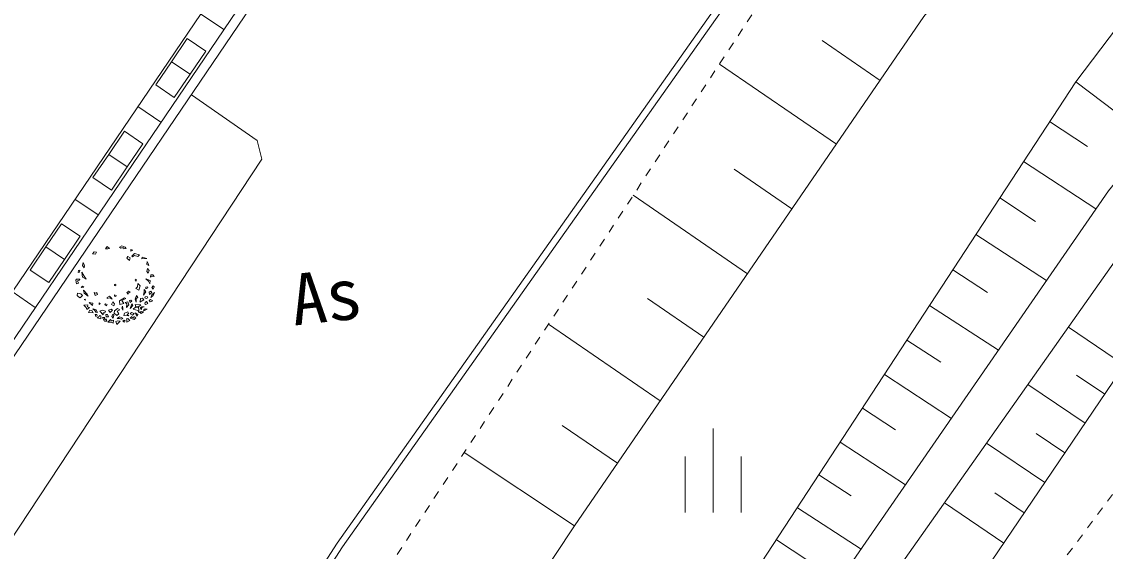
# Model space of a CAD drawing. Units: millimetres on the paper. Extents: x -420 to 420, y -297 to 297.
# Drawn here: x -186.84 to -173.93, y 68.4 to 74.72 of the extents above; entities that cross this region are included whole.
import ezdxf
from ezdxf.enums import TextEntityAlignment as Align

# ---------------------------------------------------------------- set-up
doc = ezdxf.new("R2010")
doc.units = ezdxf.units.MM
doc.linetypes.add('DOTTED', pattern=[1.75, 0.25, -1.5])
doc.layers.add('0-0', color=7, linetype='Continuous', lineweight=13)
doc.layers.add('0-2_作業レイヤ1', color=7, linetype='Continuous', lineweight=13)
doc.styles.add('ＭＳ ゴシック', font='')
doc.styles.get('ＭＳ ゴシック').set_extended_font_data('MS Gothic')

# ---------------------------------------------------------------- blocks, each defined once
blk = doc.blocks.new('~1896')
at = {"layer": '0-2_作業レイヤ1'}
blk.add_lwpolyline([(21707217, 159293792), (21707180, 159293813), (21707176, 159293787), (21707150, 159293796), (21707146, 159293813), (21707117, 159293787), (21707188, 159293760)], close=True, dxfattribs=at)
blk = doc.blocks.new('~1895')
at = {"layer": '0-2_作業レイヤ1'}
blk.add_lwpolyline([(21706806, 159293858), (21706821, 159293838), (21706814, 159293787), (21706788, 159293817)], close=True, dxfattribs=at)
blk = doc.blocks.new('~1894')
at = {"layer": '0-2_作業レイヤ1'}
blk.add_lwpolyline([(21706526, 159293789), (21706589, 159293775), (21706589, 159293826), (21706565, 159293834), (21706561, 159293817)], close=True, dxfattribs=at)
blk = doc.blocks.new('~1893')
at = {"layer": '0-2_作業レイヤ1'}
blk.add_lwpolyline([(21706960, 159293766), (21706925, 159293777), (21706880, 159293777), (21706925, 159293808), (21706984, 159293787)], close=True, dxfattribs=at)
blk = doc.blocks.new('~1892')
at = {"layer": '0-2_作業レイヤ1'}
blk.add_lwpolyline([(21706440, 159294011), (21706385, 159294064), (21706448, 159294053)], close=True, dxfattribs=at)
blk = doc.blocks.new('~1891')
at = {"layer": '0-2_作業レイヤ1'}
blk.add_lwpolyline([(21706428, 159293921), (21706455, 159293879), (21706369, 159293885), (21706397, 159293930)], close=True, dxfattribs=at)
blk = doc.blocks.new('~1890')
at = {"layer": '0-2_作業レイヤ1'}
blk.add_lwpolyline([(21706262, 159294727), (21706291, 159294685), (21706301, 159294721), (21706291, 159294742), (21706277, 159294783)], close=True, dxfattribs=at)
blk = doc.blocks.new('~1889')
at = {"layer": '0-2_作業レイヤ1'}
blk.add_lwpolyline([(21706293, 159294119), (21706309, 159294126), (21706314, 159294106)], close=True, dxfattribs=at)
blk = doc.blocks.new('~1888')
at = {"layer": '0-2_作業レイヤ1'}
blk.add_lwpolyline([(21706356, 159294021), (21706352, 159293989), (21706387, 159293977), (21706340, 159293938), (21706330, 159293979), (21706289, 159294019)], close=True, dxfattribs=at)
blk = doc.blocks.new('~1887')
at = {"layer": '0-2_作業レイヤ1'}
blk.add_lwpolyline([(21706291, 159294230), (21706365, 159294177), (21706348, 159294213), (21706281, 159294285)], close=True, dxfattribs=at)
blk = doc.blocks.new('~1886')
at = {"layer": '0-2_作業レイヤ1'}
blk.add_lwpolyline([(21706158, 159294398), (21706144, 159294464), (21706158, 159294481), (21706215, 159294481), (21706207, 159294464), (21706174, 159294455), (21706189, 159294413)], close=True, dxfattribs=at)
blk = doc.blocks.new('~1885')
at = {"layer": '0-2_作業レイヤ1'}
blk.add_lwpolyline([(21706262, 159294359), (21706285, 159294342), (21706240, 159294336)], close=True, dxfattribs=at)
blk = doc.blocks.new('~1884')
at = {"layer": '0-2_作業レイヤ1'}
blk.add_lwpolyline([(21706219, 159294151), (21706262, 159294192), (21706232, 159294223), (21706174, 159294230), (21706166, 159294192), (21706189, 159294168)], close=True, dxfattribs=at)
blk = doc.blocks.new('~1883')
at = {"layer": '0-2_作業レイヤ1'}
blk.add_lwpolyline([(21706215, 159294645), (21706189, 159294640), (21706185, 159294604), (21706211, 159294610)], close=True, dxfattribs=at)
blk = doc.blocks.new('~1882')
at = {"layer": '0-2_作業レイヤ1'}
blk.add_lwpolyline([(21706266, 159294521), (21706330, 159294485), (21706293, 159294536), (21706254, 159294610)], close=True, dxfattribs=at)
blk = doc.blocks.new('~1881')
at = {"layer": '0-2_作業レイヤ1'}
blk.add_lwpolyline([(21706951, 159295040), (21706960, 159295045), (21707000, 159295045), (21707000, 159295027), (21707043, 159295030), (21707025, 159295055), (21706968, 159295081), (21706925, 159295055)], close=True, dxfattribs=at)
blk = doc.blocks.new('~1880')
at = {"layer": '0-2_作業レイヤ1'}
blk.add_lwpolyline([(21706673, 159295027), (21706718, 159295027), (21706747, 159295034), (21706704, 159295070)], close=True, dxfattribs=at)
blk = doc.blocks.new('~1879')
at = {"layer": '0-2_作業レイヤ1'}
blk.add_lwpolyline([(21706440, 159294938), (21706469, 159294974), (21706514, 159294964), (21706493, 159294927)], close=True, dxfattribs=at)
blk = doc.blocks.new('~1878')
at = {"layer": '0-2_作業レイヤ1'}
blk.add_lwpolyline([(21707413, 159294747), (21707417, 159294798), (21707438, 159294766), (21707450, 159294727)], close=True, dxfattribs=at)
blk = doc.blocks.new('~1877')
at = {"layer": '0-2_作業レイヤ1'}
blk.add_lwpolyline([(21707058, 159294861), (21707076, 159294887), (21707113, 159294864), (21707105, 159294819)], close=True, dxfattribs=at)
blk = doc.blocks.new('~1876')
at = {"layer": '0-2_作業レイヤ1'}
blk.add_lwpolyline([(21707162, 159295004), (21707129, 159294983), (21707129, 159295013)], close=True, dxfattribs=at)
blk = doc.blocks.new('~1875')
at = {"layer": '0-2_作業レイヤ1'}
blk.add_lwpolyline([(21707146, 159294896), (21707195, 159294944), (21707280, 159294917), (21707250, 159294891), (21707195, 159294906), (21707154, 159294881)], close=True, dxfattribs=at)
blk = doc.blocks.new('~1874')
at = {"layer": '0-2_作業レイヤ1'}
blk.add_lwpolyline([(21707325, 159294844), (21707332, 159294876), (21707413, 159294855), (21707323, 159294844)], dxfattribs=at)
blk = doc.blocks.new('~1873')
at = {"layer": '0-2_作業レイヤ1'}
blk.add_lwpolyline([(21707013, 159294147), (21707035, 159294136), (21706964, 159294100), (21707000, 159294049), (21706931, 159294032), (21706925, 159294094)], close=True, dxfattribs=at)
blk = doc.blocks.new('~1872')
at = {"layer": '0-2_作業レイヤ1'}
blk.add_lwpolyline([(21706784, 159294032), (21706806, 159294075), (21706835, 159294040), (21706821, 159294004)], close=True, dxfattribs=at)
blk = doc.blocks.new('~1871')
at = {"layer": '0-2_作業レイヤ1'}
blk.add_lwpolyline([(21706665, 159294032), (21706677, 159294043), (21706704, 159294032), (21706694, 159294008)], close=True, dxfattribs=at)
blk = doc.blocks.new('~1870')
at = {"layer": '0-2_作業レイヤ1'}
blk.add_lwpolyline([(21706729, 159293930), (21706776, 159293945), (21706798, 159293930), (21706755, 159293889)], close=True, dxfattribs=at)
blk = doc.blocks.new('~1869')
at = {"layer": '0-2_作業レイヤ1'}
blk.add_lwpolyline([(21706829, 159293875), (21706837, 159293915), (21706888, 159293957), (21706931, 159293936), (21706880, 159293909), (21706914, 159293864), (21706874, 159293834)], close=True, dxfattribs=at)
blk = doc.blocks.new('~1868')
at = {"layer": '0-2_作業レイヤ1'}
blk.add_lwpolyline([(21706857, 159294172), (21706867, 159294192), (21706837, 159294202), (21706837, 159294177)], close=True, dxfattribs=at)
blk = doc.blocks.new('~1867')
at = {"layer": '0-2_作業レイヤ1'}
blk.add_lwpolyline([(21706747, 159294181), (21706704, 159294157), (21706704, 159294136), (21706747, 159294151), (21706794, 159294126), (21706776, 159294151)], close=True, dxfattribs=at)
blk = doc.blocks.new('~1866')
at = {"layer": '0-2_作業レイヤ1'}
blk.add_lwpolyline([(21706563, 159294058), (21706577, 159294049), (21706563, 159294032)], close=True, dxfattribs=at)
blk = doc.blocks.new('~1865')
at = {"layer": '0-2_作業レイヤ1'}
blk.add_lwpolyline([(21706502, 159293941), (21706530, 159293889), (21706499, 159293891), (21706481, 159293921), (21706448, 159293951)], close=True, dxfattribs=at)
blk = doc.blocks.new('~1864')
at = {"layer": '0-2_作業レイヤ1'}
blk.add_lwpolyline([(21706489, 159294189), (21706532, 159294208), (21706518, 159294243), (21706499, 159294230), (21706469, 159294243)], close=True, dxfattribs=at)
blk = doc.blocks.new('~1863')
at = {"layer": '0-2_作業レイヤ1'}
blk.add_lwpolyline([(21706575, 159293909), (21706614, 159293930), (21706675, 159293908), (21706661, 159293879), (21706634, 159293881), (21706632, 159293847)], close=True, dxfattribs=at)
blk = doc.blocks.new('~1862')
at = {"layer": '0-2_作業レイヤ1'}
blk.add_lwpolyline([(21706681, 159293853), (21706710, 159293853), (21706729, 159293809), (21706686, 159293809)], close=True, dxfattribs=at)
blk = doc.blocks.new('~1861')
at = {"layer": '0-2_作業レイヤ1'}
blk.add_lwpolyline([(21706489, 159293849), (21706518, 159293849), (21706524, 159293826), (21706499, 159293817)], close=True, dxfattribs=at)
blk = doc.blocks.new('~1860')
at = {"layer": '0-2_作業レイヤ1'}
blk.add_lwpolyline([(21706968, 159293966), (21706980, 159293998), (21706984, 159293966), (21706984, 159293930)], close=True, dxfattribs=at)
blk = doc.blocks.new('~1859')
at = {"layer": '0-2_作業レイヤ1'}
blk.add_lwpolyline([(21707454, 159294100), (21707479, 159294119), (21707520, 159294094), (21707471, 159294079)], close=True, dxfattribs=at)
blk = doc.blocks.new('~1858')
at = {"layer": '0-2_作業レイヤ1'}
blk.add_lwpolyline([(21707403, 159294136), (21707379, 159294147), (21707385, 159294168), (21707417, 159294172), (21707428, 159294151)], close=True, dxfattribs=at)
blk = doc.blocks.new('~1857')
at = {"layer": '0-2_作業レイヤ1'}
blk.add_lwpolyline([(21707385, 159294064), (21707379, 159294043), (21707395, 159294028), (21707428, 159294049), (21707409, 159294085)], close=True, dxfattribs=at)
blk = doc.blocks.new('~1856')
at = {"layer": '0-2_作業レイヤ1'}
blk.add_lwpolyline([(21707354, 159293930), (21707385, 159293951), (21707417, 159293945), (21707358, 159293915)], close=True, dxfattribs=at)
blk = doc.blocks.new('~1855')
at = {"layer": '0-2_作業レイヤ1'}
blk.add_lwpolyline([(21707454, 159294249), (21707483, 159294270), (21707501, 159294243), (21707458, 159294208)], close=True, dxfattribs=at)
blk = doc.blocks.new('~1854')
at = {"layer": '0-2_作業レイヤ1'}
blk.add_lwpolyline([(21707424, 159294345), (21707393, 159294342), (21707395, 159294309), (21707428, 159294326)], close=True, dxfattribs=at)
blk = doc.blocks.new('~1853')
at = {"layer": '0-2_作業レイヤ1'}
blk.add_lwpolyline([(21707526, 159294362), (21707546, 159294345), (21707528, 159294306), (21707501, 159294332)], close=True, dxfattribs=at)
blk = doc.blocks.new('~1852')
at = {"layer": '0-2_作業レイヤ1'}
blk.add_lwpolyline([(21707471, 159294460), (21707395, 159294491), (21707440, 159294449), (21707466, 159294398)], close=True, dxfattribs=at)
blk = doc.blocks.new('~1851')
at = {"layer": '0-2_作業レイヤ1'}
blk.add_lwpolyline([(21707354, 159294196), (21707395, 159294259), (21707366, 159294300), (21707364, 159294259), (21707354, 159294194)], dxfattribs=at)
blk = doc.blocks.new('~1850')
at = {"layer": '0-2_作業レイヤ1'}
blk.add_lwpolyline([(21707501, 159294202), (21707550, 159294243), (21707528, 159294189), (21707487, 159294157)], close=True, dxfattribs=at)
blk = doc.blocks.new('~1849')
at = {"layer": '0-2_作業レイヤ1'}
blk.add_lwpolyline([(21707101, 159294100), (21707125, 159294109), (21707146, 159294091), (21707117, 159294064)], close=True, dxfattribs=at)
blk = doc.blocks.new('~1848')
at = {"layer": '0-2_作業レイヤ1'}
blk.add_lwpolyline([(21707205, 159294028), (21707303, 159294025), (21707262, 159293987), (21707217, 159293991)], close=True, dxfattribs=at)
blk = doc.blocks.new('~1847')
at = {"layer": '0-2_作業レイヤ1'}
blk.add_lwpolyline([(21707117, 159293957), (21707162, 159294011), (21707146, 159294040)], close=True, dxfattribs=at)
blk = doc.blocks.new('~1846')
at = {"layer": '0-2_作業レイヤ1'}
blk.add_lwpolyline([(21707250, 159293925), (21707276, 159293879), (21707262, 159293977), (21707213, 159293983), (21707168, 159293945)], close=True, dxfattribs=at)
blk = doc.blocks.new('~1845')
at = {"layer": '0-2_作業レイヤ1'}
blk.add_lwpolyline([(21707058, 159294043), (21707025, 159294064), (21707072, 159294079), (21707090, 159294025), (21707047, 159293977)], close=True, dxfattribs=at)
blk = doc.blocks.new('~1844')
at = {"layer": '0-2_作業レイヤ1'}
blk.add_lwpolyline([(21707117, 159293864), (21707139, 159293885), (21707184, 159293870), (21707154, 159293838)], close=True, dxfattribs=at)
blk = doc.blocks.new('~1843')
at = {"layer": '0-2_作業レイヤ1'}
blk.add_lwpolyline([(21707000, 159293834), (21707013, 159293875), (21707072, 159293900), (21707084, 159293870), (21707064, 159293853), (21707090, 159293828)], close=True, dxfattribs=at)
blk = doc.blocks.new('~1842')
at = {"layer": '0-2_作業レイヤ1'}
blk.add_lwpolyline([(21707246, 159294345), (21707250, 159294404), (21707291, 159294362), (21707268, 159294285), (21707217, 159294317)], close=True, dxfattribs=at)
blk = doc.blocks.new('~1841')
at = {"layer": '0-2_作業レイヤ1'}
blk.add_lwpolyline([(21707205, 159294470), (21707223, 159294485), (21707225, 159294449)], close=True, dxfattribs=at)
blk = doc.blocks.new('~1840')
at = {"layer": '0-2_作業レイヤ1'}
blk.add_lwpolyline([(21707058, 159294243), (21707090, 159294270), (21707113, 159294259), (21707092, 159294238), (21707080, 159294213)], close=True, dxfattribs=at)
blk = doc.blocks.new('~1839')
at = {"layer": '0-2_作業レイヤ1'}
blk.add_lwpolyline([(21707205, 159294126), (21707231, 159294192), (21707250, 159294157), (21707223, 159294136), (21707223, 159294070)], close=True, dxfattribs=at)
blk = doc.blocks.new('~1838')
at = {"layer": '0-2_作業レイヤ1'}
blk.add_lwpolyline([(21707291, 159294070), (21707299, 159294136), (21707338, 159294142), (21707358, 159294115), (21707289, 159294070)], dxfattribs=at)
blk = doc.blocks.new('~1837')
at = {"layer": '0-2_作業レイヤ1'}
blk.add_lwpolyline([(21707295, 159293972), (21707325, 159293991), (21707366, 159293991), (21707325, 159293977), (21707317, 159293941)], close=True, dxfattribs=at)
blk = doc.blocks.new('~1836')
at = {"layer": '0-2_作業レイヤ1'}
blk.add_lwpolyline([(21707295, 159293889), (21707313, 159293904), (21707354, 159293900), (21707309, 159293870)], close=True, dxfattribs=at)
blk = doc.blocks.new('~1835')
at = {"layer": '0-2_作業レイヤ1'}
blk.add_lwpolyline([(21707223, 159293843), (21707205, 159293879), (21707250, 159293853), (21707242, 159293823)], close=True, dxfattribs=at)
blk = doc.blocks.new('~1834')
at = {"layer": '0-2_作業レイヤ1'}
blk.add_lwpolyline([(21707413, 159294619), (21707424, 159294672), (21707454, 159294640), (21707438, 159294593)], close=True, dxfattribs=at)
blk = doc.blocks.new('~1833')
at = {"layer": '0-2_作業レイヤ1'}
blk.add_lwpolyline([(21707487, 159294562), (21707520, 159294562), (21707542, 159294532), (21707513, 159294536), (21707479, 159294521)], close=True, dxfattribs=at)
blk = doc.blocks.new('~1832')
at = {"layer": '0-2_作業レイヤ1'}
blk.add_lwpolyline([(21707025, 159293740), (21707013, 159293715), (21706984, 159293730), (21707006, 159293751)], close=True, dxfattribs=at)
blk = doc.blocks.new('~1831')
at = {"layer": '0-2_作業レイヤ1'}
blk.add_lwpolyline([(21706655, 159293730), (21706698, 159293732), (21706686, 159293774), (21706665, 159293757), (21706655, 159293783), (21706663, 159293796), (21706622, 159293798)], close=True, dxfattribs=at)
blk = doc.blocks.new('~1830')
at = {"layer": '0-2_作業レイヤ1'}
blk.add_lwpolyline([(21706763, 159293760), (21706784, 159293736), (21706820, 159293751), (21706814, 159293694), (21706776, 159293715), (21706718, 159293715)], close=True, dxfattribs=at)
blk = doc.blocks.new('~1829')
at = {"layer": '0-2_作業レイヤ1'}
blk.add_lwpolyline([(21706859, 159293724), (21706888, 159293740), (21706939, 159293730), (21706874, 159293675)], close=True, dxfattribs=at)
blk = doc.blocks.new('~1828')
at = {"layer": '0-2_作業レイヤ1'}
blk.add_lwpolyline([(21707058, 159293757), (21707054, 159293715), (21707109, 159293745), (21707072, 159293781), (21707051, 159293772)], close=True, dxfattribs=at)
blk = doc.blocks.new('~1897')
at = {"layer": '0-2_作業レイヤ1'}
blk.add_circle((21706847, 159294378), 14.1, dxfattribs=at)
at = {"layer": '0-0'}
for name in ['~1879', '~1880', '~1881', '~1876', '~1875', '~1890', '~1877', '~1874', '~1878', '~1883', '~1882', '~1834', '~1833', '~1886', '~1885', '~1841', '~1842', '~1854', '~1852', '~1853', '~1884', '~1887', '~1864', '~1867', '~1868', '~1873', '~1840', '~1839', '~1851', '~1858', '~1855', '~1850', '~1888', '~1889', '~1892', '~1865', '~1866', '~1871', '~1872', '~1869', '~1860', '~1845', '~1849', '~1847', '~1846', '~1848', '~1838', '~1837', '~1856', '~1857', '~1859', '~1891', '~1861', '~1894', '~1863', '~1831', '~1862', '~1830', '~1870', '~1895', '~1893', '~1843', '~1828', '~1844', '~1896', '~1835', '~1836', '~1829', '~1832']:
    blk.add_blockref(name, (0, 0), dxfattribs=at)
blk = doc.blocks.new('~4068')
at = {"layer": '0-0'}
blk.add_blockref('~1897', (0, 0), dxfattribs=at)
blk = doc.blocks.new('~14')
at = {"layer": '0-2_作業レイヤ1'}
blk.add_arc((21933960, 159140399), 242000, 136.26421, 161.36088, dxfattribs=at)
blk = doc.blocks.new('拡大図~9')
at = {"layer": '0-2_作業レイヤ1'}
for p, q in [((21708787, 159298945), (21708373, 159299226)), ((21708134, 159298784), (21707854, 159298370)), ((21708465, 159298560), (21708134, 159298784)), ((21720521, 159298037), (21719483, 159298749)), ((21708465, 159298560), (21708185, 159298146)), ((21707854, 159298370), (21707573, 159297956)), ((21708185, 159298146), (21707854, 159298370)), ((21719738, 159296896), (21717648, 159298330)), ((21708185, 159298146), (21707904, 159297732)), ((21707904, 159297732), (21707573, 159297956)), ((21724016, 159298014), (21725362, 159296994)), ((21707665, 159297290), (21707251, 159297571)), ((21723549, 159297300), (21724228, 159296857)), ((21707012, 159297129), (21706731, 159296715)), ((21707343, 159296904), (21707012, 159297129)), ((21707343, 159296904), (21707062, 159296490)), ((21706731, 159296715), (21706450, 159296301)), ((21707062, 159296490), (21706731, 159296715)), ((21707062, 159296490), (21706782, 159296077)), ((21723083, 159296586), (21724378, 159295740)), ((21706782, 159296077), (21706450, 159296301)), ((21718944, 159295738), (21717910, 159296447)), ((21706542, 159295635), (21706128, 159295915)), ((21718149, 159294580), (21716106, 159295982)), ((21722658, 159295935), (21723297, 159295517)), ((21705889, 159295473), (21705609, 159295059)), ((21706220, 159295249), (21705889, 159295473)), ((21706220, 159295249), (21705940, 159294835)), ((21722232, 159295284), (21723495, 159294459)), ((21705609, 159295059), (21705328, 159294646)), ((21705940, 159294835), (21705609, 159295059)), ((21705940, 159294835), (21705659, 159294421)), ((21705659, 159294421), (21705328, 159294646)), ((21721818, 159294649), (21722441, 159294242)), ((21705420, 159293979), (21705006, 159294260)), ((21717369, 159293443), (21716359, 159294136)), ((21721404, 159294014), (21722634, 159293211)), ((21716589, 159292306), (21714592, 159293676)), ((21724886, 159292947), (21723884, 159293626)), ((21721000, 159293395), (21721607, 159292999)), ((21720596, 159292777), (21721794, 159291994)), ((21724182, 159291906), (21723159, 159292598)), ((21724534, 159292426), (21724028, 159292769)), ((21720202, 159292174), (21720793, 159291787)), ((21715823, 159291190), (21714836, 159291867)), ((21717537, 159290312), (21717537, 159291812)), ((21723822, 159291376), (21723306, 159291725)), ((21719808, 159291571), (21720976, 159290808)), ((21723463, 159290845), (21722421, 159291551)), ((21715057, 159290074), (21713085, 159291381)), ((21717037, 159290312), (21717037, 159291312)), ((21718037, 159290312), (21718037, 159291312)), ((21719424, 159290983), (21720001, 159290606)), ((21723097, 159290305), (21722571, 159290661)), ((21722732, 159289765), (21721669, 159290484)), ((21719040, 159290395), (21720178, 159289652)), ((21718666, 159289822), (21719228, 159289455))]:
    blk.add_line(p, q, dxfattribs=at)
for points in [[(21770215, 159363434), (21764650, 159359045), (21760389, 159355567), (21751326, 159347678), (21745077, 159341857), (21739073, 159335942), (21732318, 159328829), (21724371, 159319864), (21715807, 159309308), (21708846, 159299922), (21701759, 159289471), (21697000, 159281887), (21693802, 159276521), (21689273, 159268406), (21685039, 159260179)], [(21770518, 159363036), (21764963, 159358655), (21760711, 159355185), (21751661, 159347307), (21745423, 159341496), (21739429, 159335591), (21732686, 159328491), (21724753, 159319540), (21716203, 159309002), (21709253, 159299633), (21702177, 159289197), (21697427, 159281626), (21694235, 159276271), (21689714, 159268170), (21685486, 159259956)], [(21766376, 159350939), (21758380, 159344146), (21750058, 159336468), (21740842, 159327178), (21732284, 159317762), (21724244, 159308114), (21718097, 159300080), (21710813, 159289765), (21704206, 159279504), (21699119, 159270981), (21694051, 159261634), (21688695, 159250827), (21684319, 159240900), (21680233, 159230637), (21676919, 159221493), (21673040, 159209130)], [(21664054, 159165117), (21665175, 159173046), (21667891, 159187950), (21670172, 159197881), (21673154, 159209094), (21677033, 159221455), (21680345, 159230595), (21684429, 159240853), (21688803, 159250776), (21694157, 159261579), (21699223, 159270922), (21704307, 159279439), (21710912, 159289698), (21718194, 159300009), (21724338, 159308039), (21732375, 159317683), (21740929, 159327095), (21750141, 159336382), (21758459, 159344056), (21766452, 159350846)], [(21697571, 159281535), (21702320, 159289104), (21709392, 159299534), (21716337, 159308897), (21724882, 159319430), (21732812, 159328376), (21739551, 159335472), (21745541, 159341373), (21751775, 159347180), (21760821, 159355055), (21765070, 159358522), (21770622, 159362901), (21777086, 159367688), (21782000, 159371160), (21790377, 159376751), (21801843, 159383732), (21812064, 159389373), (21822192, 159394480), (21834705, 159400143), (21846193, 159404709), (21854963, 159407845), (21857409, 159408655)], [(21761947, 159343649), (21753097, 159334776), (21747634, 159329488), (21747672, 159329553), (21741231, 159322320), (21736036, 159316687), (21729032, 159308578), (21721304, 159299179), (21715057, 159290074), (21707450, 159278592)], [(21711374, 159276383), (21719123, 159288121), (21724602, 159296065), (21732541, 159305777), (21733536, 159307784), (21735776, 159310707), (21738940, 159314134), (21744708, 159320428), (21748110, 159324026), (21749856, 159325919), (21755468, 159333374), (21755905, 159334042)], [(21755034, 159333387), (21749148, 159326724), (21743936, 159321534), (21737588, 159315536), (21731096, 159307362), (21724016, 159298014), (21717562, 159288132), (21710016, 159277015)], [(21756339, 159333350), (21756016, 159333050), (21750552, 159325401), (21748665, 159323408), (21745230, 159319798), (21739575, 159313827), (21736513, 159310340), (21734195, 159307380), (21732751, 159305499), (21725191, 159295480), (21719810, 159287848), (21711997, 159275843)], [(21712758, 159275339), (21720469, 159286424), (21726257, 159294971), (21734347, 159304379), (21740483, 159312448), (21746462, 159318911), (21751275, 159323897), (21756702, 159332517)], [(21708213, 159297781), (21709388, 159296960), (21709468, 159296627), (21703854, 159288122), (21699016, 159280325), (21698644, 159280270), (21697334, 159281030)]]:
    blk.add_lwpolyline(points, dxfattribs=at)
at = {"layer": '0-2_作業レイヤ1', "linetype": 'DOTTED'}
for points in [[(21669099, 159158870), (21666032, 159159228), (21664516, 159161376), (21665896, 159173591), (21668341, 159186566), (21670602, 159197776), (21673757, 159208914), (21677651, 159221866), (21680971, 159230727), (21684926, 159240624), (21689251, 159250765), (21694502, 159261252), (21699616, 159270597), (21704981, 159279249), (21711393, 159288805), (21718720, 159299963), (21725206, 159307768), (21732931, 159317198), (21741109, 159326683), (21750630, 159336014), (21758742, 159343655), (21766831, 159350480)], [(21674114, 159157081), (21675080, 159168425), (21678040, 159187355), (21680686, 159197822), (21683009, 159207032), (21685714, 159217265), (21689514, 159227315), (21693362, 159236370), (21698538, 159247699), (21702252, 159255201), (21707696, 159265347), (21713892, 159275068), (21721176, 159285945), (21727468, 159294384), (21734956, 159303619), (21741951, 159311328), (21747908, 159317157), (21752167, 159321617), (21753862, 159323676), (21760864, 159330526), (21765251, 159334218), (21768209, 159336864)]]:
    blk.add_lwpolyline(points, dxfattribs=at)
at = {"layer": '0-2_作業レイヤ1', "style": 'ＭＳ ゴシック'}
blk.add_text('As', height=916.4, rotation=6.388, dxfattribs=at).set_placement((21710076, 159293379), align=Align.BOTTOM_LEFT)
blk = doc.blocks.new('元図より')
at = {"layer": '0-0'}
for name in ['~4068', '拡大図~9', '~14']:
    blk.add_blockref(name, (0, 0), dxfattribs=at)

msp = doc.modelspace()

# ---------------------------------------------------------------- block references
at = {"layer": '0-0', "xscale": 0.0006666667, "yscale": 0.0006666667}
msp.add_blockref('元図より', (-14656.961, -106124.681), dxfattribs=at)

doc.saveas('drawing.dxf')
